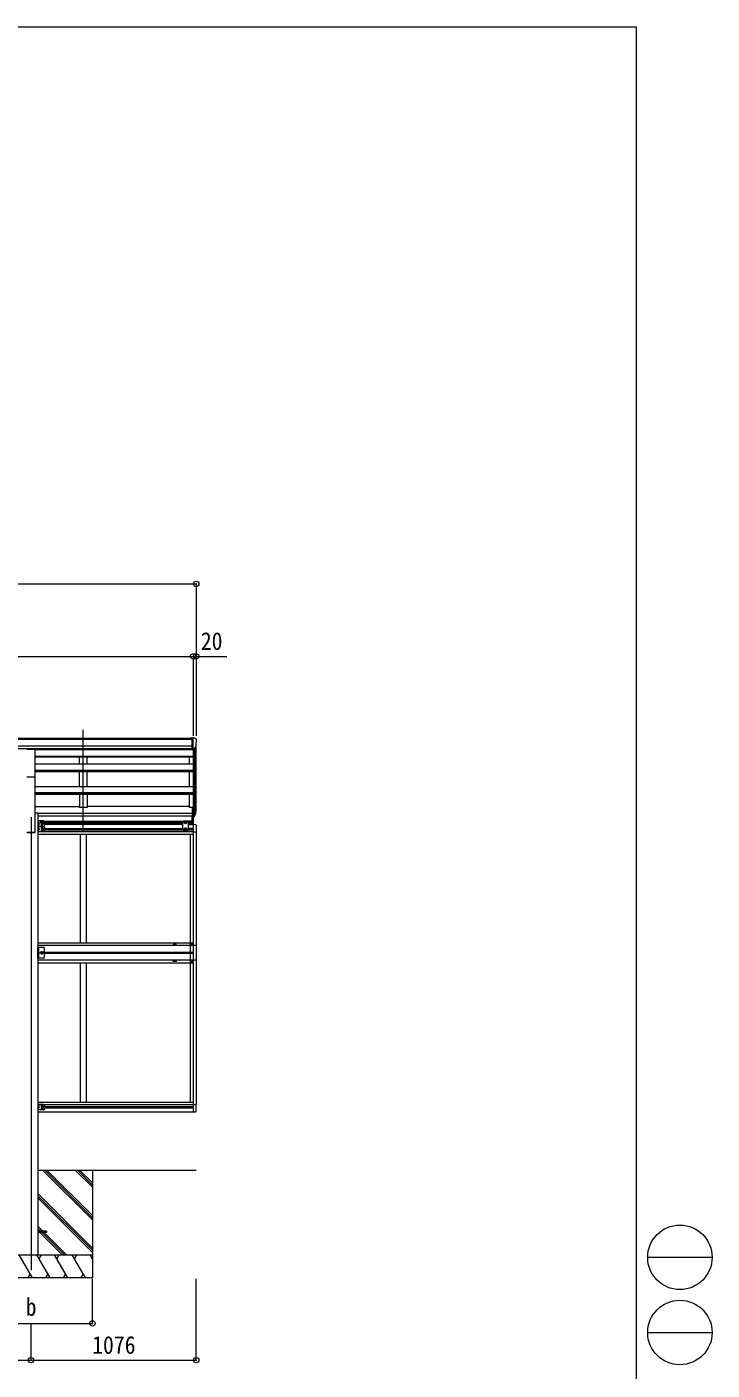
# Model space of a CAD drawing. Units: millimetres at full size, sheet at 1:35. Extents: x -9783 to 9892, y -6828 to 6752.
# Drawn here: x 5427 to 9892, y -1998 to 6752 of the extents above; entities that cross this region are included whole.
import ezdxf
from ezdxf.enums import TextEntityAlignment as Align

# ---------------------------------------------------------------- set-up
doc = ezdxf.new("R2010")
doc.units = ezdxf.units.MM
doc.header["$LTSCALE"] = 35
doc.header["$PDMODE"] = 32
doc.header["$PDSIZE"] = 35
for name, color, linetype, lineweight in [('0-0_0', 7, 'Continuous', 9), ('0-1_本体', 4, 'Continuous', 9), ('0-2_部品', 7, 'Continuous', 9), ('0-8_PARTS2', 2, 'Continuous', 9), ('0-A_寸法', 6, 'Continuous', 9), ('1-1_GLASS', 4, 'Continuous', 9), ('1-2_GLASS_SEAL', 7, 'Continuous', 9), ('1-4_DIM2', 7, 'Continuous', 9), ('F-0_240', 7, 'Continuous', 9)]:
    doc.layers.add(name, color=color, linetype=linetype, lineweight=lineweight)
doc.styles.add('ＭＳ ゴシック', font='')
doc.styles.get('ＭＳ ゴシック').set_extended_font_data('MS Gothic')

msp = doc.modelspace()

# ---------------------------------------------------------------- linework, layer by layer
at = {"layer": '0-0_0'}
for p, q in [((6530.22, -696.92), (5499.42, -696.92)), ((5854.22, -1019.38), (5531.75, -696.92)), ((5854.22, -1005.24), (5545.89, -696.92)), ((5854.22, -991.1), (5560.04, -696.92)), ((5854.22, -807.25), (5743.88, -696.92)), ((5854.22, -793.11), (5758.03, -696.92)), ((5854.22, -778.97), (5772.17, -696.92)), ((5854.22, -696.92), (5854.22, -1396.92)), ((5854.22, -1203.23), (5499.42, -848.43)), ((5854.22, -1217.37), (5499.42, -862.57)), ((5854.22, -1231.52), (5499.42, -876.72)), ((5531.27, -1092.42), (5499.42, -1060.56)), ((5517.13, -1092.42), (5499.42, -1074.71)), ((5502.99, -1092.42), (5499.42, -1088.85)), ((5657.49, -1246.92), (5511.99, -1101.42)), ((5671.63, -1246.92), (5526.13, -1101.42)), ((5685.77, -1246.92), (5540.27, -1101.42)), ((5054.22, -1246.92), (5854.22, -1246.92)), ((5463.06, -1396.92), (5376.46, -1246.92)), ((5578.53, -1396.92), (5491.93, -1246.92)), ((5506.93, -1272.9), (5521.93, -1246.92)), ((5694, -1396.92), (5607.4, -1246.92)), ((5622.4, -1272.9), (5637.4, -1246.92)), ((5809.47, -1396.92), (5722.87, -1246.92)), ((5737.87, -1272.9), (5752.87, -1246.92)), ((5854.22, -1274.42), (5838.34, -1246.92)), ((5854.22, -1396.92), (5054.22, -1396.92)), ((5448.06, -1370.94), (5433.06, -1396.92)), ((5563.53, -1370.94), (5548.53, -1396.92)), ((5679, -1370.94), (5664, -1396.92)), ((5794.47, -1370.94), (5779.47, -1396.92))]:
    msp.add_line(p, q, dxfattribs=at)
at = {"layer": '0-1_本体'}
for p, q in [((6503.72, 2116.06), (1514.72, 2116.06)), ((6503.72, 2110.71), (1514.72, 2110.71)), ((6503.72, 2067.18), (1504.72, 2067.18)), ((6503.72, 2049.51), (1504.72, 2049.51)), ((5481.72, 2047.14), (6503.72, 2047.14)), ((5481.72, 2043.99), (6510.22, 2043.99)), ((5769.22, 2043.99), (5769.22, 2047.14)), ((5819.22, 2043.99), (5819.22, 2047.14)), ((6485.22, 2047.14), (6485.22, 2043.99)), ((6510.22, 2044.68), (6510.22, 1668.37)), ((6516.22, 2045.15), (6516.22, 1623.94)), ((6525.93, 2060.51), (6525.93, 1641.94)), ((6530.22, 1663.94), (6530.22, 2079.31)), ((5481.72, 2000.51), (6510.22, 2000.51)), ((5481.72, 1996.43), (6510.22, 1996.43)), ((5481.72, 1951.28), (6510.22, 1951.28)), ((5769.22, 1951.28), (5769.22, 1996.43)), ((5819.22, 1951.28), (5819.22, 1996.43)), ((6485.22, 1996.4), (6485.22, 1951.41)), ((5481.72, 1503.08), (5481.72, 1915.72)), ((5481.72, 1910.54), (6510.22, 1910.54)), ((5481.72, 1909.05), (6510.22, 1909.05)), ((5481.72, 1902.26), (6510.22, 1902.26)), ((5769.22, 1803.97), (5769.22, 1902.26)), ((5819.22, 1803.97), (5819.22, 1902.26)), ((6485.22, 1902.23), (6485.22, 1803.97)), ((5481.55, 1764.76), (6510.22, 1764.76)), ((5481.61, 1803.97), (6510.22, 1803.97)), ((5481.62, 1753.62), (6510.22, 1753.62)), ((5481.64, 1763.28), (6510.22, 1763.28)), ((5769.22, 1753.62), (5769.22, 1667.55)), ((5819.22, 1753.62), (5819.22, 1667.55)), ((6485.22, 1753.71), (6485.22, 1667.55)), ((5481.48, 1672.35), (5769.22, 1672.35)), ((5481.48, 1672.35), (5769.22, 1672.35)), ((5819.22, 1667.55), (5769.22, 1667.55)), ((6485.22, 1672.35), (5819.22, 1672.35)), ((6503.72, 1667.55), (6485.22, 1667.55)), ((5499.42, 1629.46), (5481.72, 1629.46)), ((5499.42, 1629.46), (5499.42, -1246.92)), ((6503.72, 1628.22), (5499.42, 1628.22)), ((6503.72, 1626.86), (5499.42, 1626.86)), ((6503.72, 1609.48), (5499.42, 1609.48)), ((5481.97, 1503.08), (5426.97, 1503.08))]:
    msp.add_line(p, q, dxfattribs=at)
at = {"layer": '0-2_部品'}
for p, q in [((6503.72, 2117.66), (6493.72, 2117.57)), ((6493.72, 2116.06), (6493.72, 2117.57)), ((6503.72, 2045.68), (6503.72, 2117.66)), ((6522.22, 2117.66), (6503.72, 2117.66)), ((6510.22, 2044.68), (6510.22, 2117.66)), ((6522.22, 2117.66), (6524.55, 2117.52)), ((6525.31, 2117.09), (6529.37, 2111.29)), ((6532.22, 2108.29), (6532.22, 2107.66)), ((5426.72, 2047.79), (5481.72, 2047.79)), ((5481.72, 1866.86), (5481.72, 2047.79)), ((6503.72, 2045.68), (6510.22, 2045.68)), ((6510.22, 2044.68), (6515.42, 2044.99)), ((6517.84, 2046.49), (6527.12, 2062.56)), ((5426.72, 1866.86), (5481.72, 1866.86)), ((6503.72, 1668.35), (6503.72, 1607.29)), ((6503.72, 1668.35), (6510.22, 1668.35)), ((6510.22, 1668.35), (6510.22, 1606.47)), ((6503.72, 1630.04), (6510.22, 1630.04)), ((6503.72, 1624.64), (6510.22, 1624.64)), ((6503.72, 1607.29), (6510.22, 1607.29)), ((6510.22, 1623.64), (6515.35, 1623.64)), ((6510.22, 1621.64), (6515.06, 1621.64)), ((6510.22, 1606.47), (6515.06, 1606.47)), ((6516.65, 1624.39), (6526.4, 1642.81)), ((6527.82, 1642.31), (6517.66, 1623.14)), ((6525.24, 1625.46), (6517.66, 1607.97))]:
    msp.add_line(p, q, dxfattribs=at)
at = {"layer": '0-2_部品', "color": 4}
msp.add_line((5554.02, -1092.42), (5499.22, -1092.42), dxfattribs=at)
msp.add_lwpolyline([(5554.02, -1092.42), (5554.02, -1101.42), (5499.22, -1101.42)], dxfattribs=at)
at = {"layer": '0-2_部品'}
for centre, radius, start, end in [((6524.49, 2116.52), 1, 35, 86.5), ((6330.22, 2107.66), 202, 347.09739, 0), ((6529.22, 2108.29), 3, 0, 87), ((6515.24, 2047.99), 3, 273.5, 330), ((6442.27, 1668.76), 88.05, 342.78929, 2.77608), ((6441.56, 1664.48), 89.07, 345.58812, 5.50424), ((6515.06, 1624.64), 3, 270, 330), ((6515.06, 1609.47), 3, 270, 330), ((6515.35, 1625.14), 1.5, 270, 330), ((6397, 1661.54), 133.22, 344.28698, 356.72013)]:
    msp.add_arc(centre, radius, start, end, dxfattribs=at)
at = {"layer": '0-8_PARTS2'}
for p, q in [((5794.22, 1509.28), (5794.22, 2171.81)), ((5454.22, 1603.08), (5454.22, -1346.92))]:
    msp.add_line(p, q, dxfattribs=at)
at = {"layer": '0-A_寸法'}
for p, q in [((-3533.78, 3123.57), (6530.22, 3123.57)), ((6530.22, 3123.57), (6530.22, 2133.28)), ((1498.22, 2651.44), (6510.22, 2651.44)), ((6510.22, 2651.44), (6510.22, 2133.28)), ((6510.22, 2651.44), (6530.22, 2651.44)), ((6530.22, 2651.44), (6530.22, 2133.28)), ((6530.22, 2651.44), (6730.22, 2651.44)), ((5854.22, -1693.31), (5854.22, -1404.34)), ((6530.22, -1933.29), (6530.22, -1404.34)), ((5054.22, -1693.31), (5854.22, -1693.31)), ((5454.22, -1933.29), (5454.22, -1693.31)), ((2554.22, -1933.29), (5454.22, -1933.29)), ((5454.22, -1933.29), (6530.22, -1933.29))]:
    msp.add_line(p, q, dxfattribs=at)
for p in [(6530.22, 3123.57), (6510.22, 2651.44), (6530.22, 2651.44), (5854.22, -1693.31), (5454.22, -1933.29), (6530.22, -1933.29)]:
    msp.add_point(p, dxfattribs=at)
at = {"layer": '1-1_GLASS'}
for p, q in [((5539.21, 1577.97), (6442.72, 1577.97)), ((6510.22, 1577.97), (6474.72, 1577.97)), ((5426.72, 1503.08), (5481.72, 1503.08)), ((6510.22, 1508.47), (5499.42, 1508.47)), ((5499.42, 1492.47), (6510.22, 1492.47)), ((5541.19, 1574.47), (6442.72, 1574.47)), ((5541.22, 1565.47), (6442.72, 1565.47)), ((5541.22, 1561.97), (6442.72, 1561.97)), ((6442.72, 1556.97), (5541.22, 1556.97)), ((5541.22, 1530.97), (6442.72, 1530.97)), ((5541.22, 1521.97), (6442.72, 1521.97)), ((5774.22, 1492.97), (5774.22, 784.97)), ((5814.22, 1492.97), (5814.22, 784.97)), ((6510.22, 1574.47), (6477.72, 1574.47)), ((6510.22, 1565.47), (6477.72, 1565.47)), ((6510.22, 1561.97), (6477.72, 1561.97)), ((6477.72, 1556.97), (6510.22, 1556.97)), ((6510.22, 1530.97), (6477.72, 1530.97)), ((6477.72, 1530.97), (6510.22, 1530.97)), ((6510.22, 1521.97), (6477.72, 1521.97)), ((6477.72, 1521.97), (6510.22, 1521.97)), ((6490.22, 1492.97), (6490.22, -251.53)), ((6510.22, 1557.46), (6510.22, -316.53)), ((6530.22, 1508.27), (6530.22, -267.34)), ((5774.22, 655.97), (5774.22, -251.53)), ((5814.22, 655.97), (5814.22, -251.53)), ((5499.42, -251.53), (6510.22, -251.53)), ((5499.42, -267.53), (6510.22, -267.53)), ((5499.42, -316.03), (6510.22, -316.03)), ((5541.22, -281.03), (6510.22, -281.03)), ((5541.22, -290.03), (6510.22, -290.03))]:
    msp.add_line(p, q, dxfattribs=at)
at = {"layer": '1-2_GLASS_SEAL'}
for p, q in [((5499.42, 1578.97), (5499.42, 1543.97)), ((5536.42, 1578.97), (5499.42, 1578.97)), ((5501.92, 1578.97), (5501.92, 1543.97)), ((6446.72, 1578.97), (6442.72, 1574.97)), ((6446.72, 1578.97), (6473.72, 1578.97)), ((6460.22, 1577.47), (6453.72, 1573.72)), ((6466.72, 1573.72), (6460.22, 1577.47)), ((6473.72, 1578.97), (6477.72, 1574.97)), ((6504.72, 1577.97), (6504.72, 1607.31)), ((6510.22, 1557.46), (6510.22, 1607.31)), ((6511.72, 1557.46), (6511.72, 1606.49)), ((5536.42, 1543.97), (5499.42, 1543.97)), ((5536.42, 1508.97), (5499.42, 1508.97)), ((5502.42, 1566.47), (5501.92, 1566.56)), ((5501.92, 1561.47), (5508.92, 1561.47)), ((5502.42, 1548.47), (5501.92, 1548.56)), ((5501.92, 1543.97), (5501.92, 1508.97)), ((5502.42, 1531.47), (5501.92, 1531.56)), ((5501.92, 1526.47), (5508.92, 1526.47)), ((5502.42, 1513.47), (5501.92, 1513.56)), ((5502.42, 1574.47), (5503.22, 1574.33)), ((5502.42, 1566.47), (5503.22, 1566.61)), ((5502.42, 1556.47), (5503.22, 1556.33)), ((5502.42, 1548.47), (5503.22, 1548.61)), ((5502.42, 1539.47), (5503.22, 1539.33)), ((5502.42, 1531.47), (5503.22, 1531.61)), ((5502.42, 1521.47), (5503.22, 1521.33)), ((5502.42, 1513.47), (5503.22, 1513.61)), ((5541.42, 1573.97), (5541.42, 1548.97)), ((5541.42, 1538.97), (5541.42, 1513.97)), ((6442.72, 1521.47), (6442.72, 1574.97)), ((6446.72, 1517.47), (6442.72, 1521.47)), ((6446.72, 1517.47), (6473.72, 1517.47)), ((6453.72, 1573.72), (6453.72, 1566.21)), ((6453.72, 1566.21), (6460.22, 1562.46)), ((6460.22, 1562.46), (6466.72, 1566.21)), ((6466.72, 1566.21), (6466.72, 1573.72)), ((6473.72, 1517.47), (6477.72, 1521.47)), ((6477.72, 1574.97), (6477.72, 1521.47)), ((6510.22, 1557.47), (6525.5, 1556.67)), ((6510.22, 1508.27), (6530.72, 1508.27)), ((6530.72, 1551.17), (6530.72, 1508.27)), ((5499.42, -268.03), (5499.42, -303.03)), ((5536.42, -268.03), (5499.42, -268.03)), ((5536.42, -303.03), (5499.42, -303.03)), ((5501.92, -268.03), (5501.92, -303.03)), ((5502.42, -280.53), (5501.92, -280.44)), ((5501.92, -285.53), (5508.92, -285.53)), ((5502.42, -298.53), (5501.92, -298.44)), ((5502.42, -272.53), (5503.22, -272.67)), ((5502.42, -280.53), (5503.22, -280.39)), ((5502.42, -290.53), (5503.22, -290.67)), ((5502.42, -298.53), (5503.22, -298.39)), ((5541.42, -273.03), (5541.42, -298.03)), ((6510.22, -267.34), (6530.72, -267.34)), ((6510.22, -316.54), (6525.5, -315.74)), ((6530.72, -310.24), (6530.72, -267.34))]:
    msp.add_line(p, q, dxfattribs=at)
for points in [[(5524.42, 1562.46), (5517.92, 1566.21), (5517.92, 1573.72), (5524.42, 1577.47), (5530.92, 1573.72), (5530.92, 1566.21)], [(5531.42, 1518.96), (5524.92, 1522.71), (5524.92, 1530.22), (5531.42, 1533.97), (5537.92, 1530.22), (5537.92, 1522.71)], [(5531.42, -293.04), (5524.92, -289.29), (5524.92, -281.78), (5531.42, -278.03), (5537.92, -281.78), (5537.92, -289.29)]]:
    msp.add_lwpolyline(points, close=True, dxfattribs=at)
for points in [[(5536.42, 1543.97), (5499.42, 1543.97), (5499.42, 1508.97)], [(5501.53, 1570.47), (5502.16, 1571.65), (5504.4, 1572.77)], [(5501.53, 1570.47), (5502.16, 1569.28), (5504.4, 1568.17)], [(5501.53, 1552.47), (5502.16, 1553.65), (5504.4, 1554.77)], [(5501.53, 1552.47), (5502.16, 1551.28), (5504.4, 1550.17)], [(5501.53, 1535.47), (5502.16, 1536.65), (5504.4, 1537.77)], [(5501.53, 1535.47), (5502.16, 1534.28), (5504.4, 1533.17)], [(5501.53, 1517.47), (5502.16, 1518.65), (5504.4, 1519.77)], [(5501.53, 1517.47), (5502.16, 1516.28), (5504.4, 1515.17)], [(5502.42, 1566.47), (5502.42, 1574.47), (5501.92, 1574.38), (5501.92, 1566.56)], [(5501.92, 1566.47), (5508.92, 1561.47), (5501.92, 1556.47)], [(5502.42, 1548.47), (5502.42, 1556.47), (5501.92, 1556.38), (5501.92, 1548.56)], [(5502.42, 1531.47), (5502.42, 1539.47), (5501.92, 1539.38), (5501.92, 1531.56)], [(5501.92, 1531.47), (5508.92, 1526.47), (5501.92, 1521.47)], [(5502.42, 1513.47), (5502.42, 1521.47), (5501.92, 1521.38), (5501.92, 1513.56)], [(6453.72, 1522.71), (6453.72, 1530.22), (6460.22, 1533.97)], [(6466.72, 1522.71), (6460.22, 1518.96), (6453.72, 1522.71)], [(6460.22, 1533.97), (6466.72, 1530.22), (6466.72, 1522.71)], [(5501.53, -276.53), (5502.16, -275.35), (5504.4, -274.23)], [(5501.53, -276.53), (5502.16, -277.72), (5504.4, -278.83)], [(5501.53, -294.53), (5502.16, -293.35), (5504.4, -292.23)], [(5501.53, -294.53), (5502.16, -295.72), (5504.4, -296.83)], [(5502.42, -280.53), (5502.42, -272.53), (5501.92, -272.62), (5501.92, -280.44)], [(5501.92, -280.53), (5508.92, -285.53), (5501.92, -290.53)], [(5502.42, -298.53), (5502.42, -290.53), (5501.92, -290.62), (5501.92, -298.44)]]:
    msp.add_lwpolyline(points, dxfattribs=at)
for centre, radius in [((5524.42, 1569.97), 8.5), ((5524.42, 1569.97), 7.5), ((5524.42, 1569.97), 6.5), ((6460.22, 1569.97), 8.5), ((6460.22, 1569.97), 7.5), ((6460.22, 1569.97), 6.5), ((5524.42, 1552.97), 4.25), ((5531.42, 1526.47), 8.5), ((5531.42, 1526.47), 7.5), ((5531.42, 1526.47), 6.5), ((6460.22, 1526.47), 8.5), ((6460.22, 1526.47), 7.5), ((6460.22, 1526.47), 6.5), ((5531.42, -285.53), 8.5), ((5531.42, -285.53), 7.5), ((5531.42, -285.53), 6.5)]:
    msp.add_circle(centre, radius, dxfattribs=at)
for centre, radius, start, end in [((5536.42, 1573.97), 5, 0, 90), ((5503.06, 1573.44), 0.9, 32.05588, 80), ((5503.06, 1567.49), 0.9, 280, 327.94412), ((5503.06, 1555.44), 0.9, 32.05588, 80), ((5503.06, 1549.49), 0.9, 280, 327.94412), ((5503.06, 1538.44), 0.9, 32.05588, 80), ((5503.06, 1532.49), 0.9, 280, 327.94412), ((5503.06, 1520.44), 0.9, 32.05588, 80), ((5503.06, 1514.49), 0.9, 280, 327.94412), ((5498.32, 1570.47), 6.5, 327.94412, 32.05588), ((5498.32, 1552.47), 6.5, 327.94412, 32.05588), ((5498.32, 1535.47), 6.5, 327.94412, 32.05588), ((5498.32, 1517.47), 6.5, 327.94412, 32.05588), ((5524.42, 1534.97), 4.25, 353.70569, 265.23923), ((5524.42, 1517.97), 4.25, 94.76077, 6.29431), ((5531.42, 1561.47), 4.25, 173.70569, 85.23923), ((5536.42, 1548.97), 5, 270, 0), ((5536.42, 1538.97), 5, 0, 90), ((5536.42, 1513.97), 5, 270, 0), ((6525.22, 1551.17), 5.5, 0, 87), ((5503.06, -273.56), 0.9, 32.05588, 80), ((5503.06, -279.51), 0.9, 280, 327.94412), ((5503.06, -291.56), 0.9, 32.05588, 80), ((5503.06, -297.51), 0.9, 280, 327.94412), ((5498.32, -276.53), 6.5, 327.94412, 32.05588), ((5498.32, -294.53), 6.5, 327.94412, 32.05588), ((5524.42, -277.03), 4.25, 353.70569, 265.23923), ((5524.42, -294.03), 4.25, 94.76077, 6.29431), ((5536.42, -273.03), 5, 0, 90), ((5536.42, -298.03), 5, 270, 0), ((6525.22, -310.24), 5.5, 273, 0)]:
    msp.add_arc(centre, radius, start, end, dxfattribs=at)
at = {"layer": '1-4_DIM2', "color": 4}
for p, q in [((5499.42, 784.97), (6510.22, 784.97)), ((5499.42, 769.47), (6510.22, 769.47)), ((5541.42, 724.97), (6510.22, 724.97)), ((6510.22, 715.97), (5541.42, 715.97)), ((6510.22, 671.47), (5499.42, 671.47)), ((5499.42, 655.97), (6510.22, 655.97))]:
    msp.add_line(p, q, dxfattribs=at)
at = {"layer": '1-4_DIM2'}
for p, q in [((5536.42, 755.97), (5499.42, 755.97)), ((5501.92, 755.97), (5501.92, 685.97)), ((5502.42, 725.97), (5501.92, 726.06)), ((5501.92, 725.97), (5508.92, 720.97)), ((5501.92, 720.97), (5508.92, 720.97)), ((5501.92, 715.97), (5508.92, 720.97)), ((5502.42, 707.97), (5501.92, 708.06)), ((5502.42, 733.97), (5503.22, 733.83)), ((5502.42, 725.97), (5503.22, 726.11)), ((5502.42, 715.97), (5503.22, 715.83)), ((5502.42, 707.97), (5503.22, 708.11)), ((5541.42, 690.97), (5541.42, 750.97)), ((6497.72, 778.97), (6496.72, 778.97)), ((6498.99, 720.06), (6498.17, 720.06)), ((6500.72, 777.97), (6501.72, 777.97)), ((6501.45, 720.88), (6502.27, 720.88)), ((6497.72, 661.97), (6496.72, 661.97)), ((6500.72, 662.97), (6501.72, 662.97))]:
    msp.add_line(p, q, dxfattribs=at)
for points in [[(5536.42, 685.97), (5499.42, 685.97), (5499.42, 755.97)], [(5501.53, 729.97), (5502.16, 731.15), (5504.4, 732.27)], [(5501.53, 729.97), (5502.16, 728.78), (5504.4, 727.67)], [(5501.53, 711.97), (5502.16, 713.15), (5504.4, 714.27)], [(5501.53, 711.97), (5502.16, 710.78), (5504.4, 709.67)], [(5502.42, 725.97), (5502.42, 733.97), (5501.92, 733.88), (5501.92, 726.06)], [(5502.42, 707.97), (5502.42, 715.97), (5501.92, 715.88), (5501.92, 708.06)], [(6496.72, 778.97), (6496.72, 777.97), (6497.72, 777.97)], [(6498.17, 720.06), (6498.17, 720.88), (6498.99, 720.88)], [(6499.72, 779.97), (6499.72, 780.97), (6498.72, 780.97), (6498.72, 779.97)], [(6498.72, 776.97), (6498.72, 775.97), (6499.72, 775.97), (6499.72, 776.97)], [(6499.81, 721.7), (6499.81, 722.52), (6500.63, 722.52), (6500.63, 721.7)], [(6500.63, 719.24), (6500.63, 718.42), (6499.81, 718.42), (6499.81, 719.24)], [(6501.72, 777.97), (6501.72, 778.97), (6500.72, 778.97)], [(6502.27, 720.88), (6502.27, 720.06), (6501.45, 720.06)], [(6510.22, 769.47), (6530.92, 769.47), (6530.92, 671.47), (6510.22, 671.47)], [(6496.72, 661.97), (6496.72, 662.97), (6497.72, 662.97)], [(6498.72, 663.97), (6498.72, 664.97), (6499.72, 664.97), (6499.72, 663.97)], [(6499.72, 660.97), (6499.72, 659.97), (6498.72, 659.97), (6498.72, 660.97)], [(6501.72, 662.97), (6501.72, 661.97), (6500.72, 661.97)]]:
    msp.add_lwpolyline(points, dxfattribs=at)
msp.add_lwpolyline([(5516.91, 720.97), (5520.66, 714.47), (5528.17, 714.47), (5531.92, 720.97), (5528.17, 727.47), (5520.66, 727.47)], close=True, dxfattribs=at)
at = {"layer": '1-4_DIM2', "color": 4}
for points in [[(6380.22, 771.47), (6400.22, 771.47), (6400.22, 776.47), (6380.22, 776.47)], [(6380.22, 669.47), (6400.22, 669.47), (6400.22, 664.47), (6380.22, 664.47)]]:
    msp.add_lwpolyline(points, close=True, dxfattribs=at)
at = {"layer": '1-4_DIM2'}
for centre, radius in [((5524.42, 720.97), 8.5), ((5524.42, 720.97), 7.5), ((5524.42, 720.97), 6.5), ((5524.42, 720.97), 5.5), ((6499.22, 778.47), 5.9), ((6500.22, 720.47), 3.75), ((6499.22, 662.47), 5.9)]:
    msp.add_circle(centre, radius, dxfattribs=at)
for centre, radius, start, end in [((5503.06, 732.94), 0.9, 32.05588, 80), ((5503.06, 726.99), 0.9, 280, 327.94412), ((5503.06, 714.94), 0.9, 32.05588, 80), ((5503.06, 708.99), 0.9, 280, 327.94412), ((5498.32, 729.97), 6.5, 327.94412, 32.05588), ((5498.32, 711.97), 6.5, 327.94412, 32.05588), ((5536.42, 750.97), 5, 0, 90), ((6497.72, 779.97), 1, 270, 0), ((6497.72, 776.97), 1, 0, 90), ((6498.99, 721.7), 0.82, 270, 0), ((6498.99, 719.24), 0.82, 0, 90), ((6500.72, 779.97), 1, 180, 270), ((6500.72, 776.97), 1, 90, 180), ((6501.45, 721.7), 0.82, 180, 270), ((6501.45, 719.24), 0.82, 90, 180), ((5536.42, 690.97), 5, 270, 0), ((6497.72, 663.97), 1, 270, 0), ((6497.72, 660.97), 1, 0, 90), ((6500.72, 663.97), 1, 180, 270), ((6500.72, 660.97), 1, 90, 180)]:
    msp.add_arc(centre, radius, start, end, dxfattribs=at)
at = {"layer": 'F-0_240', "color": 5}
for p, q in [((-9783.03, 6751.9), (9396.97, 6751.9)), ((9396.97, 6751.9), (9396.97, -6828.1))]:
    msp.add_line(p, q, dxfattribs=at)
at = {"layer": 'F-0_240', "color": 4}
for p, q in [((9471.77, -1263.1), (9891.77, -1263.1)), ((9471.77, -1753.1), (9891.77, -1753.1))]:
    msp.add_line(p, q, dxfattribs=at)
for centre in [(9681.77, -1263.1), (9681.77, -1753.1)]:
    msp.add_circle(centre, 210, dxfattribs=at)

# ---------------------------------------------------------------- texts
at = {"layer": '0-A_寸法', "color": 7, "style": 'ＭＳ ゴシック', "width": 0.9}
for s, p in [('20', (6560.22, 2658.44)), ('b', (5419.22, -1678.81)), ('1076', (5852.22, -1926.29))]:
    msp.add_text(s, height=115.5, dxfattribs=at).set_placement(p, align=Align.BOTTOM_LEFT)

doc.saveas('drawing.dxf')
